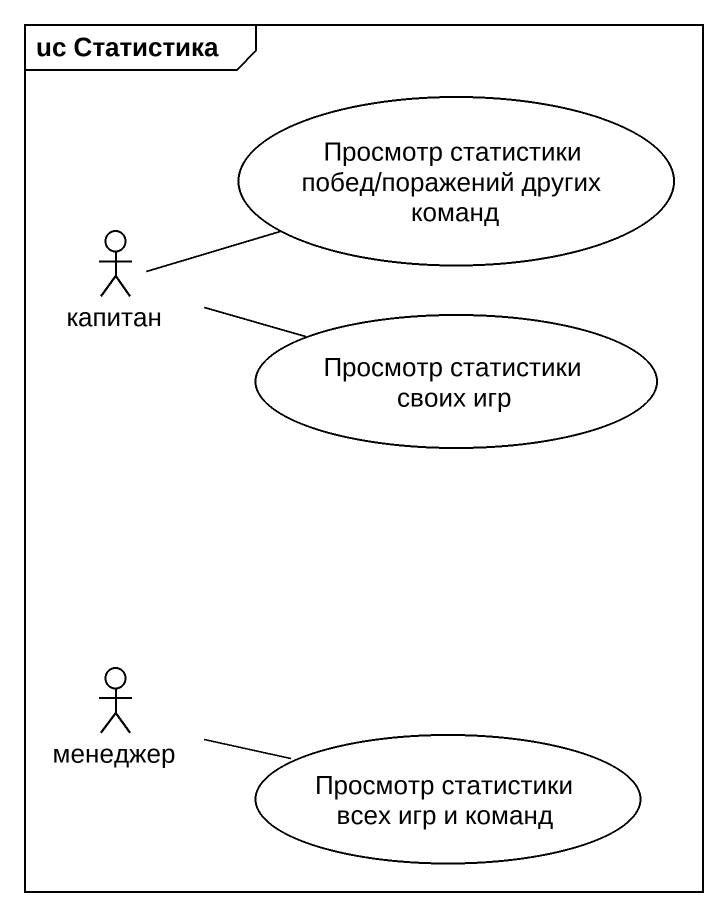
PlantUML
@startuml
mainframe uc Статистика
usecase "Просмотр статистики побед/поражений других команд" as Просмотр_статистики_побед
actor капитан
usecase "Просмотр статистики своих игр" as Просмотр_статистики_своих
actor менеджер
usecase "Просмотр статистики всех игр и команд" as Просмотр_статистики_всех
капитан -right- Просмотр_статистики_побед
капитан -right- Просмотр_статистики_своих
менеджер -right- Просмотр_статистики_всех
@enduml
